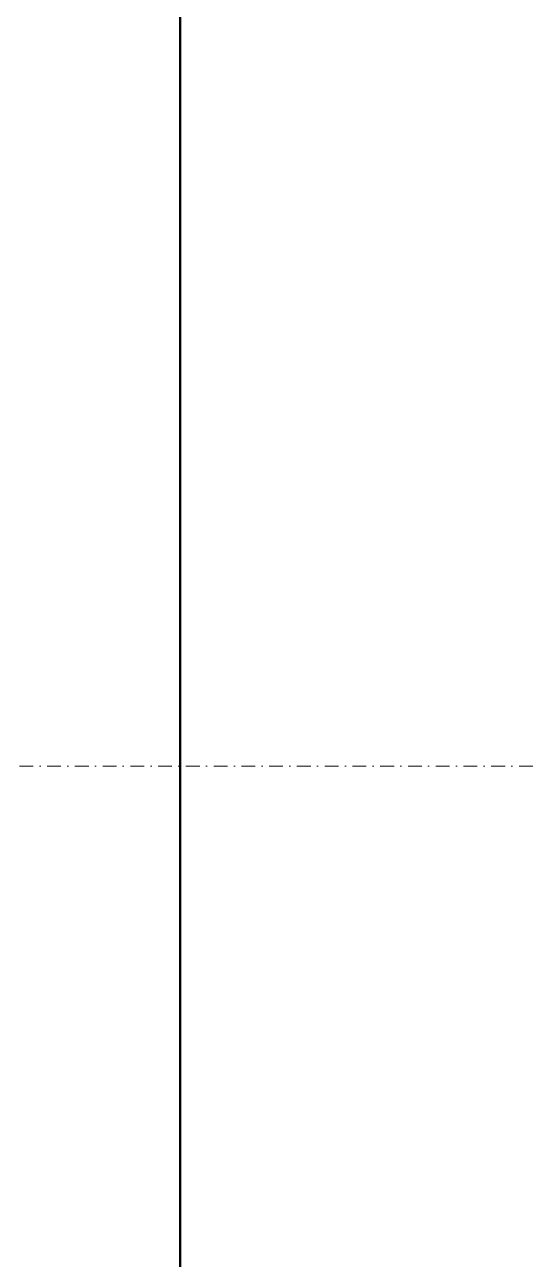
# Model space of a CAD drawing. Extents: x -1701 to 23780, y -363 to 7742.
# Drawn here: x 2296 to 2525, y 3361 to 3922 of the extents above; entities that cross this region are included whole.
import ezdxf

# ---------------------------------------------------------------- set-up
doc = ezdxf.new("R2010")
doc.units = 0
doc.header["$LTSCALE"] = 25
doc.header["$MEASUREMENT"] = 0
doc.linetypes.add('Audi$0$DASHDOT2', pattern=[0.5, 0.25, -0.125, 0, -0.125])
doc.linetypes.add('Audi$0$HIDDEN2', pattern=[4.7625, 3.175, -1.5875])
doc.layers.get('0').update_dxf_attribs({"color": 9, "lineweight": 9})
for name, color, linetype, lineweight in [('Audi$0$10', 8, 'Continuous', 9), ('Audi$0$21', 8, 'Continuous', 9), ('Audi$0$24', 8, 'Audi$0$DASHDOT2', 9)]:
    doc.layers.add(name, color=color, linetype=linetype, lineweight=lineweight)

# ---------------------------------------------------------------- blocks, each defined once
blk = doc.blocks.new('Audi$0$P-AKS_AUDI')
at = {"layer": 'Audi$0$24'}
blk.add_lwpolyline([(-3840, 800), (360, 800)], dxfattribs=at)
blk = doc.blocks.new('Audi$0$p-zemin kat')
at = {"layer": 'Audi$0$24'}
blk.add_blockref('Audi$0$P-AKS_AUDI', (4722.5, 2785), dxfattribs=at)
blk = doc.blocks.new('Audi')
at = {"layer": 'Audi$0$21', "linetype": 'Audi$0$HIDDEN2', "ltscale": 0.1, "const_width": 1}
blk.add_lwpolyline([(2366.63, 3942.22), (2091.11, 3942.22), (2091.11, 3333.1), (2366.63, 3333.1)], close=True, dxfattribs=at)
at = {"layer": 'Audi$0$10'}
blk.add_blockref('Audi$0$p-zemin kat', (0, 0), dxfattribs=at)

msp = doc.modelspace()

# ---------------------------------------------------------------- block references
at = {"color": 6}
msp.add_blockref('Audi', (0, 0), dxfattribs=at)

doc.saveas('drawing.dxf')
